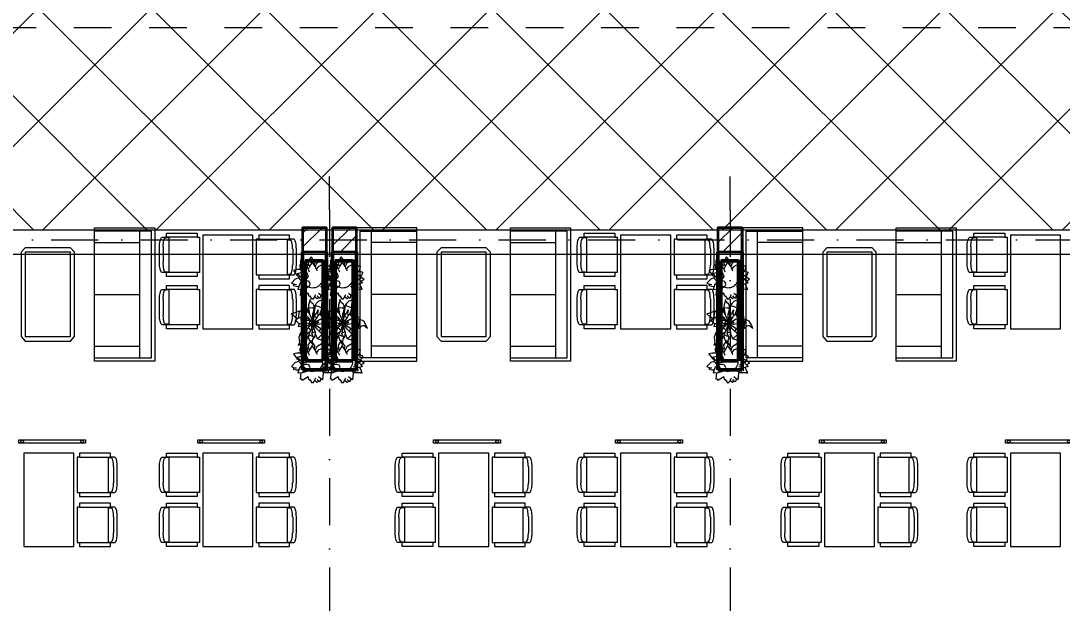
# Model space of a CAD drawing. Header units: millimetres. Extents: x -34838 to 729576, y -214038 to 121482.
# Drawn here: x 581555 to 597157, y -47683 to -38954 of the extents above; entities that cross this region are included whole.
import ezdxf
from ezdxf.enums import TextEntityAlignment as Align

# ---------------------------------------------------------------- set-up
doc = ezdxf.new("R2010")
doc.units = ezdxf.units.MM
doc.header["$MEASUREMENT"] = 0
doc.linetypes.add('Штриховая', pattern=[1128.888893, 564.444447, -564.444447])
doc.linetypes.add('Штрихпунктирная', pattern=[1340.555525, 705.555534, -352.777767, 0, -282.222223])
for name, color, linetype, lineweight in [('0_Ном._пера__150', 7, 'Continuous', 50), ('_ ГП _СПОРУДИ.3Д_Ном._пера__1', 7, 'Continuous', 13), ('А _ ОСІ КООРДИНАЦІЙНІ.3D_Ном._пера__105', 7, 'Continuous', 13), ('А _ ОСІ КООРДИНАЦІЙНІ.3D_Ном._пера__25', 7, 'Continuous', 0), ('АБ _ 1 _ КОЛОНИ _ КБ.3D_Ном._пера__28', 7, 'Continuous', 35), ('АП _ 0 _ МЕБЛІ .3D_Ном._пера__1', 7, 'Continuous', 13), ('АП _ 0 _ МЕБЛІ .3D_Ном._пера__19', 255, 'Continuous', 13), ('АП _ ТЕП _ ЗОНИ ПРИМІЩЕНЬ .3D_Ном._пера__122', 255, 'Continuous', 0)]:
    doc.layers.add(name, color=color, linetype=linetype, lineweight=lineweight)
for name, color, linetype, lineweight, true_color in [('0_Ном._пера__54', 7, 'Continuous', 15, 0x5f5f5f), ('_ ГП _СПОРУДИ.3Д_Ном._пера__253', 7, 'Continuous', 13, 0xdadada), ('АП _ 0 _ ОБЛАДНАННЯ (НИЖНЄ).3D_Ном._пера__4', 7, 'Continuous', 15, 0x969696)]:
    doc.layers.add(name, color=color, linetype=linetype, lineweight=lineweight, true_color=true_color)
for name, color, linetype in [('_ ГП _СПОРУДИ.3Д', 7, 'Continuous'), ('А _ ОСІ КООРДИНАЦІЙНІ.3D', 7, 'Continuous'), ('АБ _ 1 _ КОЛОНИ _ КБ.3D', 7, 'Continuous'), ('АП _ 0 _ МЕБЛІ .3D', 7, 'Continuous'), ('АП _ 0 _ ОБЛАДНАННЯ (НИЖНЄ).3D', 7, 'Continuous')]:
    doc.layers.add(name, color=color, linetype=linetype)
doc.styles.add('СГЕНЕРИР_СТИЛЬ_1', font='Arial.ttf')
pattern_1 = [(45, (0, 0), (-318.198, 318.198), []), (45, (-106.07, 106.07), (-318.198, 318.198), [])]

# ---------------------------------------------------------------- blocks, each defined once
blk = doc.blocks.new('Перекрытие_2_4', base_point=(-3125, 12148))
at = {"layer": '_ ГП _СПОРУДИ.3Д_Ном._пера__253', "linetype": 'Continuous', "lineweight": 13, "true_color": 0xdadada}
h = blk.add_hatch(dxfattribs=at)
h.set_pattern_fill('Г___ТРОТУАРИ_М500_0004', color=254, style=0, pattern_type=2)
h.set_pattern_definition([(45, (-275, 12150), (-848.528, 848.528), []), (315, (-275, 12150), (848.528, 848.528), [])])
h.paths.add_polyline_path([(-3125, 12148), (-3125, 10008), (-2650, 9430), (-2650, 9150), (-75, 9150), (-75, 12150), (70932, 12150), (96193, 12150), (96203, 17088), (94983, 22022), (80176, 15996), (78930, 17528), (76339, 16080), (47497, 16080), (47497, 16180), (42497, 16180), (42497, 16080), (32905, 16080), (30405, 16080), (-1129, 16080), (-3125, 16080), (-3125, 12148)])
at = {"layer": '_ ГП _СПОРУДИ.3Д_Ном._пера__1', "color": 7, "linetype": 'Continuous', "lineweight": 13, "flags": 128}
blk.add_lwpolyline([(-3125, 12148), (-3125, 10008), (-2650, 9430), (-2650, 9150), (-75, 9150), (-75, 12150), (70932, 12150), (96193, 12150), (96203, 17088), (94983, 22022), (80176, 15996), (78930, 17528), (76339, 16080), (47497, 16080), (47497, 16180), (42497, 16180), (42497, 16080), (32905, 16080), (30405, 16080), (-1129, 16080), (-3125, 16080), (-3125, 12148)], close=True, dxfattribs=at)
blk = doc.blocks.new('Колонна_7_4', base_point=(59775, 12000))
at = {"layer": 'АБ _ 1 _ КОЛОНИ _ КБ.3D', "linetype": 'Continuous', "lineweight": 0, "true_color": 0x000000}
h = blk.add_hatch(dxfattribs=at)
h.set_pattern_fill('М___МЕТАЛ_СТАЛЬ_0004', color=18, style=0, pattern_type=2)
h.set_pattern_definition(pattern_1)
h.paths.add_polyline_path([(59595, 11820), (59955, 11820), (59955, 12180), (59595, 12180)])
at = {"layer": 'АБ _ 1 _ КОЛОНИ _ КБ.3D_Ном._пера__28', "color": 7, "linetype": 'Continuous', "lineweight": 35, "flags": 128}
blk.add_lwpolyline([(59595, 11820), (59955, 11820), (59955, 12180), (59595, 12180)], close=True, dxfattribs=at)
blk = doc.blocks.new('Колонна_8_4', base_point=(66000, 12000))
at = {"layer": 'АБ _ 1 _ КОЛОНИ _ КБ.3D', "linetype": 'Continuous', "lineweight": 0, "true_color": 0x000000}
h = blk.add_hatch(dxfattribs=at)
h.set_pattern_fill('М___МЕТАЛ_СТАЛЬ_0004', color=18, style=0, pattern_type=2)
h.set_pattern_definition(pattern_1)
h.paths.add_polyline_path([(65820, 11820), (66180, 11820), (66180, 12180), (65820, 12180)])
at = {"layer": 'АБ _ 1 _ КОЛОНИ _ КБ.3D_Ном._пера__28', "color": 7, "linetype": 'Continuous', "lineweight": 35, "flags": 128}
blk.add_lwpolyline([(65820, 11820), (66180, 11820), (66180, 12180), (65820, 12180)], close=True, dxfattribs=at)
blk = doc.blocks.new('Колонна_37_4', base_point=(60225, 12000))
at = {"layer": 'АБ _ 1 _ КОЛОНИ _ КБ.3D', "linetype": 'Continuous', "lineweight": 0, "true_color": 0x000000}
h = blk.add_hatch(dxfattribs=at)
h.set_pattern_fill('М___МЕТАЛ_СТАЛЬ_0004', color=18, style=0, pattern_type=2)
h.set_pattern_definition(pattern_1)
h.paths.add_polyline_path([(60045, 11820), (60405, 11820), (60405, 12180), (60045, 12180)])
at = {"layer": 'АБ _ 1 _ КОЛОНИ _ КБ.3D_Ном._пера__28', "color": 7, "linetype": 'Continuous', "lineweight": 35, "flags": 128}
blk.add_lwpolyline([(60045, 11820), (60405, 11820), (60405, 12180), (60045, 12180)], close=True, dxfattribs=at)
blk = doc.blocks.new('Диван 22')
at = {"layer": 'АП _ 0 _ МЕБЛІ .3D_Ном._пера__1', "color": 7, "linetype": 'Continuous', "lineweight": 13}
for p, q in [((2000, 900), (0, 900)), ((0, 900), (0, 0)), ((50, 0), (50, 850)), ((50, 850), (1950, 850)), ((1950, 850), (1950, 0)), ((2000, 0), (2000, 900)), ((50, 680), (1950, 680)), ((222, 0), (222, 680)), ((1000, 0), (1000, 680)), ((1778, 0), (1778, 680)), ((0, 0), (2000, 0))]:
    blk.add_line(p, q, dxfattribs=at)
blk = doc.blocks.new('Стол Дизайнерский 03 22_2')
at = {"layer": 'АП _ 0 _ МЕБЛІ .3D_Ном._пера__1', "color": 7, "linetype": 'Continuous', "lineweight": 13}
for p, q in [((67, 800), (0, 738)), ((1333, 800), (67, 800)), ((1400, 738), (1333, 800)), ((0, 738), (0, 62)), ((1333, 738), (67, 738)), ((67, 738), (67, 62)), ((1333, 62), (1333, 738)), ((1400, 62), (1400, 738)), ((0, 62), (67, 0)), ((67, 62), (1333, 62)), ((67, 0), (1333, 0)), ((1333, 0), (1400, 62))]:
    blk.add_line(p, q, dxfattribs=at)
blk = doc.blocks.new('Модель Комнатного Растения 22')
at = {"layer": 'АП _ 0 _ ОБЛАДНАННЯ (НИЖНЄ).3D_Ном._пера__4', "color": 252, "linetype": 'Continuous', "lineweight": 15, "true_color": 0x969696}
for p, q in [((-37, 231), (23, 319)), ((23, 319), (68, 249)), ((-252, 105), (-271, 176)), ((-271, 176), (-183, 176)), ((-183, 176), (-183, 267)), ((-183, 267), (-146, 254)), ((-183, 177), (-171, 124)), ((-174, 203), (-119, 186)), ((-146, 254), (-144, 273)), ((-144, 273), (-62, 224)), ((-119, 186), (-83, 170)), ((-83, 170), (-57, 139)), ((-62, 224), (-40, 172)), ((-40, 172), (-50, 134)), ((-40, 172), (-25, 196)), ((-25, 196), (-37, 231)), ((-25, 196), (7, 240)), ((7, 240), (39, 183)), ((60, 196), (39, 183)), ((39, 183), (64, 135)), ((68, 249), (60, 196)), ((64, 135), (79, 161)), ((71, 193), (94, 228)), ((79, 161), (71, 193)), ((96, 179), (77, 157)), ((94, 228), (182, 267)), ((182, 199), (96, 179)), ((191, 174), (179, 129)), ((182, 267), (182, 199)), ((192, 201), (191, 174)), ((-323, -22), (-291, 5)), ((-302, 84), (-252, 105)), ((-302, 84), (-284, 42)), ((-291, 5), (-238, 37)), ((-284, 42), (-265, 21)), ((-279, 3), (-218, -35)), ((-252, 105), (-226, 83)), ((-226, 83), (-172, 90)), ((-226, 83), (-201, 48)), ((-171, 124), (-157, 93)), ((-57, 139), (-65, 107)), ((64, 135), (48, 95)), ((84, 78), (64, 24)), ((64, 24), (86, -13)), ((118, 92), (84, 78)), ((155, 86), (118, 92)), ((136, -15), (177, 14)), ((179, 129), (155, 86)), ((227, 68), (155, 86)), ((177, 14), (227, 68)), ((179, 129), (234, 126)), ((181, -25), (205, 3)), ((206, 24), (184, 21)), ((205, 3), (259, -14)), ((234, 45), (206, 24)), ((234, 126), (286, 115)), ((286, 115), (234, 45)), ((-323, -22), (-277, -50)), ((-300, -73), (-247, -19)), ((-300, -73), (-216, -100)), ((-296, -166), (-284, -145)), ((-284, -145), (-258, -87)), ((-238, -145), (-205, -82)), ((-218, -35), (-168, -52)), ((-205, -82), (-161, -76)), ((-161, -160), (-125, -121)), ((35, -92), (48, -58)), ((50, -127), (35, -92)), ((94, -150), (50, -127)), ((87, -38), (51, -46)), ((86, -13), (136, -15)), ((134, -39), (87, -38)), ((150, -162), (94, -150)), ((170, -62), (134, -39)), ((152, -17), (181, -25)), ((181, -25), (170, -62)), ((185, -79), (170, -62)), ((206, -127), (185, -79)), ((244, -122), (205, -124)), ((205, -124), (221, -170)), ((274, -92), (240, -94)), ((288, -112), (244, -122)), ((259, -14), (315, -74)), ((315, -74), (274, -92)), ((274, -92), (288, -112)), ((-277, -166), (-296, -166)), ((-277, -166), (-187, -170)), ((-187, -170), (-161, -160)), ((-161, -160), (-158, -178)), ((-158, -178), (-149, -270)), ((-149, -270), (-124, -257)), ((-124, -257), (-89, -229)), ((-124, -257), (-111, -304)), ((-111, -304), (-93, -293)), ((-93, -293), (-71, -268)), ((-93, -293), (-68, -313)), ((-68, -313), (-30, -283)), ((-30, -283), (-50, -244)), ((-30, -283), (0, -323)), ((0, -323), (38, -268)), ((38, -268), (48, -277)), ((48, -277), (65, -228)), ((65, -228), (155, -280)), ((221, -170), (150, -162)), ((155, -280), (160, -262)), ((160, -262), (179, -261)), ((179, -261), (168, -164))]:
    blk.add_line(p, q, dxfattribs=at)
blk.add_arc((0, 0), 150, 186.1323, 29.8574, dxfattribs=at)
blk = doc.blocks.new('Модель Комнатного Растения 22_2')
at = {"layer": 'АП _ 0 _ ОБЛАДНАННЯ (НИЖНЄ).3D_Ном._пера__4', "color": 252, "linetype": 'Continuous', "lineweight": 15, "true_color": 0x969696}
for p, q in [((-182, 353), (-138, 349)), ((-182, 353), (-147, 326)), ((-182, 353), (-138, 349)), ((-182, 353), (-147, 326)), ((-147, 326), (-128, 291)), ((-147, 326), (-128, 291)), ((-138, 349), (-87, 334)), ((-138, 349), (-87, 334)), ((-87, 334), (-52, 301)), ((-87, 334), (-52, 301)), ((19, 309), (37, 339)), ((19, 309), (37, 339)), ((37, 339), (41, 361)), ((37, 339), (41, 361)), ((41, 361), (64, 279)), ((41, 361), (64, 279)), ((-198, 174), (-183, 155)), ((-198, 174), (-182, 107)), ((-198, 174), (-183, 155)), ((-198, 174), (-182, 107)), ((-158, 154), (-132, 156)), ((-158, 154), (-132, 156)), ((-132, 156), (-109, 142)), ((-132, 156), (-109, 142)), ((-128, 291), (-128, 235)), ((-128, 291), (-128, 235)), ((-128, 235), (-34, 268)), ((-128, 235), (-34, 268)), ((-128, 235), (-120, 186)), ((-128, 235), (-120, 186)), ((-120, 186), (-100, 134)), ((-120, 186), (-100, 134)), ((-79, 124), (-75, 165)), ((-79, 124), (-75, 165)), ((-78, 202), (-75, 165)), ((-78, 202), (-49, 148)), ((-78, 202), (-75, 165)), ((-78, 202), (-49, 148)), ((-52, 301), (-34, 268)), ((-52, 301), (-34, 268)), ((-34, 268), (-21, 170)), ((-34, 268), (-21, 170)), ((-21, 170), (-17, 110)), ((-21, 170), (-17, 110)), ((-20, 224), (57, 233)), ((-20, 224), (57, 233)), ((-20, 224), (0, 148)), ((-20, 224), (0, 148)), ((-19, 227), (-18, 266)), ((-19, 227), (-18, 266)), ((-19, 227), (62, 234)), ((-19, 227), (62, 234)), ((-18, 266), (-4, 294)), ((-18, 266), (-4, 294)), ((-4, 294), (19, 309)), ((-4, 294), (19, 309)), ((20, 85), (75, 190)), ((20, 85), (75, 190)), ((44, 133), (62, 234)), ((44, 133), (62, 234)), ((52, 177), (63, 197)), ((52, 177), (63, 197)), ((62, 234), (66, 246)), ((62, 234), (66, 246)), ((63, 197), (95, 240)), ((63, 197), (95, 240)), ((64, 279), (66, 246)), ((64, 279), (66, 246)), ((75, 190), (121, 129)), ((75, 190), (121, 129)), ((76, 188), (99, 198)), ((76, 188), (99, 198)), ((95, 240), (115, 257)), ((95, 240), (115, 257)), ((98, 199), (115, 257)), ((98, 199), (115, 257)), ((99, 198), (117, 199)), ((99, 198), (117, 199)), ((117, 199), (140, 197)), ((117, 199), (140, 197)), ((139, 146), (152, 174)), ((139, 146), (152, 174)), ((140, 197), (159, 206)), ((140, 197), (159, 206)), ((148, 165), (193, 182)), ((148, 165), (193, 182)), ((152, 174), (159, 206)), ((152, 174), (159, 206)), ((193, 182), (204, 183)), ((193, 182), (204, 183)), ((204, 183), (222, 78)), ((204, 183), (258, 162)), ((204, 183), (222, 78)), ((204, 183), (258, 162)), ((258, 162), (294, 147)), ((258, 162), (294, 147)), ((-345, -21), (-312, 33)), ((-345, -21), (-312, 33)), ((-312, 33), (-247, 65)), ((-312, 33), (-247, 65)), ((-247, 65), (-230, -64)), ((-247, 65), (-156, 58)), ((-247, 65), (-230, -64)), ((-247, 65), (-156, 58)), ((-237, 94), (-212, 98)), ((-237, 94), (-212, 98)), ((-237, 94), (-196, 79)), ((-237, 94), (-196, 79)), ((-212, 98), (-183, 110)), ((-212, 98), (-183, 110)), ((-196, 79), (-167, 60)), ((-196, 79), (-167, 60)), ((-183, 155), (-158, 154)), ((-183, 155), (-158, 154)), ((-182, 107), (-154, 73)), ((-182, 107), (-154, 73)), ((-156, 58), (-137, 54)), ((-156, 58), (-137, 54)), ((-154, 73), (-109, 142)), ((-154, 73), (-109, 142)), ((-154, 73), (-119, 63)), ((-154, 73), (-119, 63)), ((-140, 42), (-132, 66)), ((-140, 42), (-132, 66)), ((-119, 63), (-59, 31)), ((-119, 63), (-59, 31)), ((-109, 142), (-73, 108)), ((-109, 142), (-73, 108)), ((-88, 16), (-48, 34)), ((-88, 16), (-48, 34)), ((-88, 16), (-72, 6)), ((-88, 16), (-72, 6)), ((-79, 124), (-62, 82)), ((-79, 124), (-62, 82)), ((-72, 6), (-49, 7)), ((-72, 6), (-49, 7)), ((-64, 83), (-16, 107)), ((-64, 83), (-16, 107)), ((-64, 83), (-62, 82)), ((-64, 83), (-62, 82)), ((-62, 82), (-16, 107)), ((-62, 82), (-16, 107)), ((-62, 82), (-27, 42)), ((-62, 82), (-27, 42)), ((-49, 148), (-16, 107)), ((-49, 148), (-16, 107)), ((-49, 7), (-48, 34)), ((-49, 7), (-48, 34)), ((-49, 7), (-1, -2)), ((-49, 7), (-1, -2)), ((-48, 34), (-6, 2)), ((-48, 34), (-6, 2)), ((-27, 42), (-8, 12)), ((-27, 42), (-8, 12)), ((-19, 146), (-9, 148)), ((-19, 146), (-9, 148)), ((-17, 136), (-8, 138)), ((-17, 136), (-8, 138)), ((-16, 107), (0, 5)), ((-16, 107), (0, 5)), ((-9, 148), (-1, 148)), ((-9, 148), (-1, 148)), ((-8, 138), (-2, 138)), ((-8, 138), (-2, 138)), ((-6, 12), (1, -2)), ((-6, 12), (1, -2)), ((-5, 1), (1, -2)), ((-5, 1), (1, -2)), ((-2, 23), (0, 148)), ((-2, 23), (0, 148)), ((0, 4), (20, 85)), ((0, 4), (20, 85)), ((0, 3), (17, 17)), ((0, 3), (17, 17)), ((0, 0), (8, 2)), ((0, 0), (8, 2)), ((7, 9), (59, 79)), ((7, 9), (59, 79)), ((8, 8), (43, 42)), ((8, 8), (43, 42)), ((43, 42), (56, -12)), ((43, 42), (71, 42)), ((43, 42), (56, -12)), ((43, 42), (71, 42)), ((47, 43), (64, 57)), ((47, 43), (64, 57)), ((48, 148), (51, 146)), ((48, 148), (51, 146)), ((59, 79), (121, 129)), ((59, 79), (121, 129)), ((64, 57), (118, 83)), ((64, 57), (118, 83)), ((65, -3), (82, 4)), ((65, -3), (82, 4)), ((71, 42), (104, 33)), ((71, 42), (104, 33)), ((82, 4), (123, 18)), ((82, 4), (123, 18)), ((104, 33), (123, 18)), ((104, 33), (123, 18)), ((110, 13), (137, 8)), ((110, 13), (137, 8)), ((118, 83), (181, 93)), ((118, 83), (181, 93)), ((121, 129), (139, 146)), ((121, 129), (139, 146)), ((130, -71), (137, 6)), ((130, -71), (137, 6)), ((137, 8), (167, -10)), ((137, 8), (167, -10)), ((167, -10), (181, 93)), ((167, -10), (181, 93)), ((181, 93), (243, 66)), ((181, 93), (243, 66)), ((188, -8), (211, 0)), ((188, -8), (211, 0)), ((211, 0), (229, 21)), ((211, 0), (229, 21)), ((229, 21), (247, 33)), ((229, 21), (247, 33)), ((233, 71), (276, 102)), ((233, 71), (276, 102)), ((243, 66), (271, 27)), ((243, 66), (271, 27)), ((247, 33), (271, 27)), ((247, 33), (271, 27)), ((276, 102), (324, 145)), ((276, 102), (324, 145)), ((294, 147), (324, 145)), ((294, 147), (324, 145)), ((-368, -78), (-345, -21)), ((-368, -78), (-345, -21)), ((-368, -78), (-317, -37)), ((-368, -78), (-317, -37)), ((-317, -37), (-297, -35)), ((-317, -37), (-297, -35)), ((-297, -35), (-277, -43)), ((-297, -35), (-277, -43)), ((-277, -43), (-257, -61)), ((-277, -43), (-257, -61)), ((-257, -61), (-234, -69)), ((-257, -61), (-234, -69)), ((-246, -75), (-213, -57)), ((-246, -75), (-213, -57)), ((-246, -75), (-158, -93)), ((-246, -75), (-158, -93)), ((-213, -57), (-160, -2)), ((-213, -57), (-160, -2)), ((-168, -160), (-164, -137)), ((-168, -160), (-164, -137)), ((-168, -160), (-127, -146)), ((-168, -160), (-127, -146)), ((-164, -137), (-153, -110)), ((-164, -137), (-153, -110)), ((-160, -2), (-158, -93)), ((-160, -2), (-73, -15)), ((-160, -2), (-158, -93)), ((-160, -2), (-73, -15)), ((-158, -93), (-118, -82)), ((-158, -93), (-118, -82)), ((-153, -110), (-129, -86)), ((-153, -110), (-129, -86)), ((-141, -160), (-58, -82)), ((-141, -160), (-58, -82)), ((-118, -82), (-9, -4)), ((-118, -82), (-9, -4)), ((-114, -82), (-98, -117)), ((-114, -82), (-98, -117)), ((-73, -15), (-9, -4)), ((-73, -15), (-9, -4)), ((-72, -14), (-71, -14)), ((-72, -14), (-71, -14)), ((-65, -13), (-63, -12)), ((-65, -13), (-63, -12)), ((-59, -11), (-54, -10)), ((-59, -11), (-54, -10)), ((-58, -82), (-5, -2)), ((-58, -82), (-5, -2)), ((-52, -10), (-20, -3)), ((-52, -10), (-20, -3)), ((-45, -172), (-35, -132)), ((-45, -172), (-35, -132)), ((-38, -144), (-34, -146)), ((-38, -144), (-34, -146)), ((-35, -126), (-1, -2)), ((-35, -126), (-1, -2)), ((-35, -126), (-31, -192)), ((-35, -126), (17, -144)), ((-35, -126), (-31, -192)), ((-35, -126), (17, -144)), ((-4, -1), (-2, -1)), ((-4, -1), (-2, -1)), ((-3, -1), (-1, -2)), ((-3, -1), (-1, -2)), ((-1, -2), (2, -64)), ((-1, -2), (2, -64)), ((2, -64), (17, -144)), ((2, -64), (17, -144)), ((4, -2), (28, -1)), ((4, -2), (28, -1)), ((4, -9), (18, -49)), ((4, -9), (18, -49)), ((6, -6), (70, -59)), ((6, -6), (70, -59)), ((7, -178), (17, -144)), ((7, -178), (17, -144)), ((10, -3), (84, -34)), ((10, -3), (84, -34)), ((18, -49), (31, -104)), ((18, -49), (31, -104)), ((28, -1), (56, -12)), ((28, -1), (56, -12)), ((31, -104), (70, -59)), ((31, -104), (70, -59)), ((31, -104), (48, -130)), ((31, -104), (48, -130)), ((48, -130), (73, -147)), ((48, -130), (73, -147)), ((51, -133), (61, -170)), ((51, -133), (61, -170)), ((56, -12), (65, -3)), ((56, -12), (65, -3)), ((57, -152), (68, -144)), ((57, -152), (68, -144)), ((70, -59), (97, -110)), ((70, -59), (97, -110)), ((73, -147), (97, -158)), ((73, -147), (97, -158)), ((83, -153), (110, -228)), ((83, -153), (110, -228)), ((84, -34), (175, -128)), ((84, -34), (175, -128)), ((97, -110), (97, -158)), ((97, -110), (97, -158)), ((109, -58), (130, -71)), ((109, -58), (130, -71)), ((110, -62), (111, -59)), ((110, -62), (111, -59)), ((110, -228), (175, -128)), ((110, -228), (175, -128)), ((130, -71), (149, -55)), ((130, -71), (149, -55)), ((149, -55), (178, -47)), ((149, -55), (178, -47)), ((167, -10), (188, -8)), ((167, -10), (188, -8)), ((175, -128), (191, -152)), ((175, -128), (191, -152)), ((178, -47), (219, -52)), ((178, -47), (219, -52)), ((191, -152), (206, -198)), ((191, -152), (206, -198)), ((198, -4), (208, -14)), ((198, -4), (208, -14)), ((208, -14), (219, -52)), ((208, -14), (219, -52)), ((-165, -282), (-159, -246)), ((-165, -282), (-159, -246)), ((-165, -282), (-130, -250)), ((-165, -282), (-130, -250)), ((-159, -246), (-157, -201)), ((-159, -246), (-157, -201)), ((-157, -201), (-141, -160)), ((-157, -201), (-141, -160)), ((-141, -160), (-70, -230)), ((-141, -160), (-70, -230)), ((-130, -250), (-100, -241)), ((-130, -250), (-100, -241)), ((-100, -241), (-70, -230)), ((-100, -241), (-70, -230)), ((-70, -230), (-45, -172)), ((-70, -230), (-45, -172)), ((-31, -192), (-17, -218)), ((-31, -192), (-17, -218)), ((-17, -218), (7, -178)), ((-17, -218), (7, -178)), ((-13, -213), (3, -235)), ((-13, -213), (3, -235)), ((-7, -202), (61, -170)), ((-7, -202), (61, -170)), ((-4, -323), (38, -270)), ((-4, -323), (38, -270)), ((-4, -323), (8, -276)), ((-4, -323), (8, -276)), ((3, -235), (8, -276)), ((3, -235), (8, -276)), ((38, -270), (58, -220)), ((38, -270), (58, -220)), ((58, -220), (61, -170)), ((58, -220), (61, -170)), ((61, -191), (84, -208)), ((61, -191), (84, -208)), ((84, -208), (91, -238)), ((84, -208), (91, -238)), ((90, -263), (105, -216)), ((90, -263), (105, -216)), ((90, -263), (91, -238)), ((90, -263), (91, -238)), ((110, -228), (132, -237)), ((110, -228), (132, -237)), ((132, -237), (142, -262)), ((132, -237), (142, -262)), ((142, -262), (158, -293)), ((142, -262), (158, -293)), ((158, -293), (219, -330)), ((158, -293), (219, -330)), ((200, -257), (206, -198)), ((200, -257), (206, -198)), ((200, -257), (205, -306)), ((200, -257), (205, -306)), ((205, -306), (219, -330)), ((205, -306), (219, -330))]:
    blk.add_line(p, q, dxfattribs=at)
blk = doc.blocks.new('Модульная Офисная Перегородка 22')
at = {"layer": 'АП _ 0 _ ОБЛАДНАННЯ (НИЖНЄ).3D_Ном._пера__4', "color": 252, "linetype": 'Continuous', "lineweight": 15, "true_color": 0x969696}
for p, q in [((1000, 50), (0, 50)), ((0, 50), (0, 0)), ((0, 0), (1000, 0)), ((1000, 0), (1000, 50))]:
    blk.add_line(p, q, dxfattribs=at)
for centre, start, end in [((50, 25), 0, 180), ((50, 25), 180, 0), ((950, 25), 0, 180), ((950, 25), 180, 0)]:
    blk.add_arc(centre, 20, start, end, dxfattribs=at)
blk = doc.blocks.new('Стол Обеденный 01 22')
at = {"layer": 'АП _ 0 _ МЕБЛІ .3D_Ном._пера__1', "color": 7, "linetype": 'Continuous', "lineweight": 13}
for p, q in [((1400, 750), (0, 750)), ((0, 750), (0, 0)), ((1400, 0), (1400, 750)), ((0, 0), (1400, 0))]:
    blk.add_line(p, q, dxfattribs=at)
at = {"layer": 'АП _ 0 _ МЕБЛІ .3D_Ном._пера__19', "color": 255, "linetype": 'Continuous', "lineweight": 13}
for p, q in [((1400, 750), (0, 750)), ((0, 750), (0, 0)), ((1400, 0), (1400, 750)), ((0, 0), (1400, 0))]:
    blk.add_line(p, q, dxfattribs=at)
blk = doc.blocks.new('Кресло 01 22_2')
at = {"layer": 'АП _ 0 _ МЕБЛІ .3D_Ном._пера__1', "color": 7, "linetype": 'Continuous', "lineweight": 13}
for p, q in [((60, 498), (0, 498)), ((0, 498), (0, 36)), ((63, 567), (60, 561)), ((60, 561), (60, 559)), ((60, 559), (60, 559)), ((60, 559), (60, 498)), ((60, 36), (60, 498)), ((64, 569), (63, 568)), ((63, 568), (63, 567)), ((71, 576), (64, 570)), ((64, 570), (64, 569)), ((67, 462), (67, 510)), ((72, 576), (71, 576)), ((82, 582), (72, 576)), ((83, 582), (82, 582)), ((97, 587), (83, 582)), ((114, 592), (97, 587)), ((115, 592), (114, 592)), ((135, 595), (115, 592)), ((157, 598), (135, 595)), ((180, 599), (157, 598)), ((205, 600), (180, 599)), ((445, 600), (205, 600)), ((205, 545), (445, 545)), ((470, 599), (445, 600)), ((493, 598), (470, 599)), ((515, 595), (493, 598)), ((535, 592), (515, 595)), ((536, 592), (535, 592)), ((553, 587), (536, 592)), ((567, 582), (553, 587)), ((568, 582), (567, 582)), ((578, 576), (568, 582)), ((579, 576), (578, 576)), ((586, 570), (579, 576)), ((583, 462), (583, 510)), ((586, 569), (586, 570)), ((587, 568), (586, 569)), ((587, 567), (587, 568)), ((590, 561), (587, 567)), ((590, 559), (590, 561)), ((590, 498), (590, 559)), ((590, 559), (590, 559)), ((650, 498), (590, 498)), ((590, 36), (590, 498)), ((650, 36), (650, 498)), ((60, 462), (590, 462)), ((0, 36), (60, 36)), ((60, 36), (60, 0)), ((60, 0), (590, 0)), ((590, 0), (590, 36)), ((590, 36), (650, 36))]:
    blk.add_line(p, q, dxfattribs=at)
for centre, start_param, end_param in [((205, 510), 1.570796, 3.141593), ((445, 510), 0, 1.570796)]:
    blk.add_ellipse(centre, major_axis=(137, 0), ratio=0.252258, start_param=start_param, end_param=end_param, dxfattribs=at)
blk = doc.blocks.new('Стандартный Маркер Сетки')
at = {"layer": 'А _ ОСІ КООРДИНАЦІЙНІ.3D_Ном._пера__105', "color": 7, "linetype": 'Штрихпунктирная', "lineweight": 13}
for p, q in [((500, 0), (0, 0)), ((500, 0), (18399, 0)), ((18399, 0), (18899, 0))]:
    blk.add_line(p, q, dxfattribs=at)
at = {"layer": 'А _ ОСІ КООРДИНАЦІЙНІ.3D_Ном._пера__105', "color": 7, "linetype": 'Continuous', "lineweight": 13}
blk.add_circle((19899, 0), 1000, dxfattribs=at)
at = {"layer": 'А _ ОСІ КООРДИНАЦІЙНІ.3D_Ном._пера__105', "color": 7, "linetype": 'Штрихпунктирная', "lineweight": 13}
blk.add_point((18399, 0), dxfattribs=at)
blk.add_point((18399, 0), dxfattribs=at)
at = {"layer": 'А _ ОСІ КООРДИНАЦІЙНІ.3D_Ном._пера__25', "color": 7, "lineweight": 0, "style": 'СГЕНЕРИР_СТИЛЬ_1'}
blk.add_attdef('AC_MarkerText_1', text='', height=700, rotation=90, dxfattribs=at).set_placement((19899, 40), align=Align.MIDDLE_CENTER)
blk = doc.blocks.new('Стандартный Маркер Сетки_2')
at = {"layer": 'А _ ОСІ КООРДИНАЦІЙНІ.3D_Ном._пера__105', "color": 7, "linetype": 'Штрихпунктирная', "lineweight": 13}
blk.add_line((500, 0), (99754.182117, 0), dxfattribs=at)
at = {"layer": 'А _ ОСІ КООРДИНАЦІЙНІ.3D_Ном._пера__25', "color": 7, "lineweight": 0, "style": 'СГЕНЕРИР_СТИЛЬ_1'}
blk.add_attdef('AC_MarkerText_1', text='', height=700, dxfattribs=at).set_placement((-1000, 40.005), align=Align.MIDDLE_CENTER)

msp = doc.modelspace()

# ---------------------------------------------------------------- linework, layer by layer
at = {"layer": '0_Ном._пера__150', "color": 7, "linetype": 'Continuous', "lineweight": 50}
for p, q in [((585775, -44184.5), (585775, -42414.5)), ((586135, -42414.5), (586135, -44184.5)), ((586225, -44184.5), (586225, -42414.5)), ((586585, -42414.5), (586585, -44184.5)), ((592000, -44184.5), (592000, -42414.5)), ((592360, -42414.5), (592360, -44184.5)), ((585816.1, -42549.5), (586082.6, -42549.5)), ((585816.1, -44049.5), (585816.1, -42549.5)), ((586082.6, -42549.5), (586082.6, -44049.5)), ((586266.1, -42549.5), (586532.6, -42549.5)), ((586266.1, -44049.5), (586266.1, -42549.5)), ((586532.6, -42549.5), (586532.6, -44049.5)), ((592041.1, -42549.5), (592307.6, -42549.5)), ((592041.1, -44049.5), (592041.1, -42549.5)), ((592307.6, -42549.5), (592307.6, -44049.5)), ((585816.1, -44049.5), (586082.6, -44049.5)), ((586266.1, -44049.5), (586532.6, -44049.5)), ((592041.1, -44049.5), (592307.6, -44049.5)), ((585775, -44184.5), (586135, -44184.5)), ((586225, -44184.5), (586585, -44184.5)), ((592000, -44184.5), (592360, -44184.5))]:
    msp.add_line(p, q, dxfattribs=at)
at = {"layer": '0_Ном._пера__54', "color": 251, "linetype": 'Штриховая', "lineweight": 15, "true_color": 0x5f5f5f}
msp.add_line((525905, -39054.5), (622430, -39054.5), dxfattribs=at)
at = {"layer": 'АП _ ТЕП _ ЗОНИ ПРИМІЩЕНЬ .3D_Ном._пера__122', "color": 255, "linetype": 'Continuous', "lineweight": 0, "flags": 128}
msp.add_lwpolyline([(526527.6, -56226.9), (598000, -56226.9), (598000, -42456.9), (576482.6, -42456.9), (576480.3, -42456.1), (566361, -42461), (562580, -42456.1), (557981.7, -42460.2), (526527.6, -42456.1)], close=True, dxfattribs=at)

# ---------------------------------------------------------------- block references
at = {"layer": '_ ГП _СПОРУДИ.3Д', "color": 7, "linetype": 'Continuous', "lineweight": 13}
msp.add_blockref('Перекрытие_2_4', (523055, -42086.4), dxfattribs=at)
at = {"layer": 'А _ ОСІ КООРДИНАЦІЙНІ.3D', "color": 7, "linetype": 'Continuous', "lineweight": 60, "zscale": 1000}
msp.add_blockref('Стандартный Маркер Сетки_2', (521180, -42234.5), dxfattribs=at)
at = {"layer": 'А _ ОСІ КООРДИНАЦІЙНІ.3D', "color": 7, "linetype": 'Continuous', "lineweight": 60}
ref = msp.add_blockref('Стандартный Маркер Сетки', (586180, -41287.4), dxfattribs=dict(at, zscale=1000, rotation=270))
ref.add_attrib('AC_MarkerText_1', '11', dxfattribs={"layer": 'А _ ОСІ КООРДИНАЦІЙНІ.3D_Ном._пера__25', "color": 7, "lineweight": 0, "height": 700, "rotation": 360, "style": 'СГЕНЕРИР_СТИЛЬ_1'}).set_placement((586180, -61146.6), align=Align.MIDDLE_CENTER)
ref = msp.add_blockref('Стандартный Маркер Сетки', (592180, -41287.4), dxfattribs=dict(at, zscale=1000, rotation=270))
ref.add_attrib('AC_MarkerText_1', '12', dxfattribs={"layer": 'А _ ОСІ КООРДИНАЦІЙНІ.3D_Ном._пера__25', "color": 7, "lineweight": 0, "height": 700, "rotation": 360, "style": 'СГЕНЕРИР_СТИЛЬ_1'}).set_placement((592180, -61146.6), align=Align.MIDDLE_CENTER)
at = {"layer": 'АБ _ 1 _ КОЛОНИ _ КБ.3D', "color": 7, "lineweight": 35}
for name, p in [('Колонна_7_4', (585955, -42234.5)), ('Колонна_37_4', (586405, -42234.5)), ('Колонна_8_4', (592180, -42234.5))]:
    msp.add_blockref(name, p, dxfattribs=at)
at = {"layer": 'АП _ 0 _ МЕБЛІ .3D', "color": 7, "linetype": 'Continuous', "lineweight": 60, "xscale": -1, "zscale": 1000, "rotation": 269.9999999999811}
for p in [(582660, -44054.5), (588889.5, -44054.5), (594670, -44054.5)]:
    msp.add_blockref('Диван 22', p, dxfattribs=at)
at = {"layer": 'АП _ 0 _ МЕБЛІ .3D', "color": 7, "linetype": 'Continuous', "lineweight": 60, "zscale": 1000}
for name, p, rotation in [('Диван 22', (587489.5, -44054.5), 89.9999999999766), ('Диван 22', (593270, -44054.5), 89.9999999999766), ('Стол Дизайнерский 03 22_2', (582360, -43754.5), 89.99999999997792), ('Стол Дизайнерский 03 22_2', (588589.5, -43754.5), 89.99999999997792), ('Стол Дизайнерский 03 22_2', (594370, -43754.5), 89.99999999997792)]:
    msp.add_blockref(name, p, dxfattribs=dict(at, rotation=rotation))
at = {"layer": 'АП _ 0 _ МЕБЛІ .3D', "color": 7, "linetype": 'Continuous', "lineweight": 13, "xscale": -1, "zscale": 1000, "rotation": 90}
for p in [(584232.7, -42138.8), (590491, -42138.8), (596333.7, -42138.8), (584232.7, -42919), (590491, -42919), (596333.7, -42919), (584232.7, -45434.5), (587764.5, -45434.5), (590491, -45434.5), (593545, -45434.5), (596333.7, -45434.5), (584232.7, -46184.5), (587764.5, -46184.5), (590491, -46184.5), (593545, -46184.5), (596333.7, -46184.5)]:
    msp.add_blockref('Кресло 01 22_2', p, dxfattribs=at)
at = {"layer": 'АП _ 0 _ МЕБЛІ .3D', "color": 7, "linetype": 'Continuous', "lineweight": 13, "zscale": 1000, "rotation": 270}
for name, p in [('Стол Обеденный 01 22', (584282.7, -42169)), ('Кресло 01 22_2', (585082.7, -42169)), ('Стол Обеденный 01 22', (590541, -42169)), ('Кресло 01 22_2', (591341, -42169)), ('Стол Обеденный 01 22', (596383.7, -42169)), ('Кресло 01 22_2', (585082.7, -42919)), ('Кресло 01 22_2', (591341, -42919)), ('Стол Обеденный 01 22', (581599.2, -45434.5)), ('Кресло 01 22_2', (582399.2, -45434.5)), ('Стол Обеденный 01 22', (584282.7, -45434.5)), ('Кресло 01 22_2', (585082.7, -45434.5)), ('Стол Обеденный 01 22', (587814.5, -45434.5)), ('Кресло 01 22_2', (588614.5, -45434.5)), ('Стол Обеденный 01 22', (590541, -45434.5)), ('Кресло 01 22_2', (591341, -45434.5)), ('Стол Обеденный 01 22', (593595, -45434.5)), ('Кресло 01 22_2', (594395, -45434.5)), ('Стол Обеденный 01 22', (596383.7, -45434.5)), ('Кресло 01 22_2', (582399.2, -46184.5)), ('Кресло 01 22_2', (585082.7, -46184.5)), ('Кресло 01 22_2', (588614.5, -46184.5)), ('Кресло 01 22_2', (591341, -46184.5)), ('Кресло 01 22_2', (594395, -46184.5))]:
    msp.add_blockref(name, p, dxfattribs=at)
at = {"layer": 'АП _ 0 _ ОБЛАДНАННЯ (НИЖНЄ).3D', "color": 7, "linetype": 'Continuous', "lineweight": 13, "xscale": -1, "zscale": 1000}
for name, p in [('Модель Комнатного Растения 22', (585925.2, -42809.9)), ('Модель Комнатного Растения 22', (586375.2, -42809.9)), ('Модель Комнатного Растения 22', (592150.2, -42809.9)), ('Модель Комнатного Растения 22_2', (585929.8, -43489.8)), ('Модель Комнатного Растения 22_2', (586379.8, -43489.8)), ('Модель Комнатного Растения 22_2', (592154.8, -43489.8)), ('Модель Комнатного Растения 22', (585925.2, -44062.8)), ('Модель Комнатного Растения 22', (586375.2, -44062.8)), ('Модель Комнатного Растения 22', (592150.2, -44062.8)), ('Модульная Офисная Перегородка 22', (582524.2, -45284.5)), ('Модульная Офисная Перегородка 22', (585207.7, -45284.5)), ('Модульная Офисная Перегородка 22', (588739.5, -45284.5)), ('Модульная Офисная Перегородка 22', (591466, -45284.5)), ('Модульная Офисная Перегородка 22', (594520, -45284.5)), ('Модульная Офисная Перегородка 22', (597308.7, -45284.5))]:
    msp.add_blockref(name, p, dxfattribs=at)

doc.saveas('drawing.dxf')
